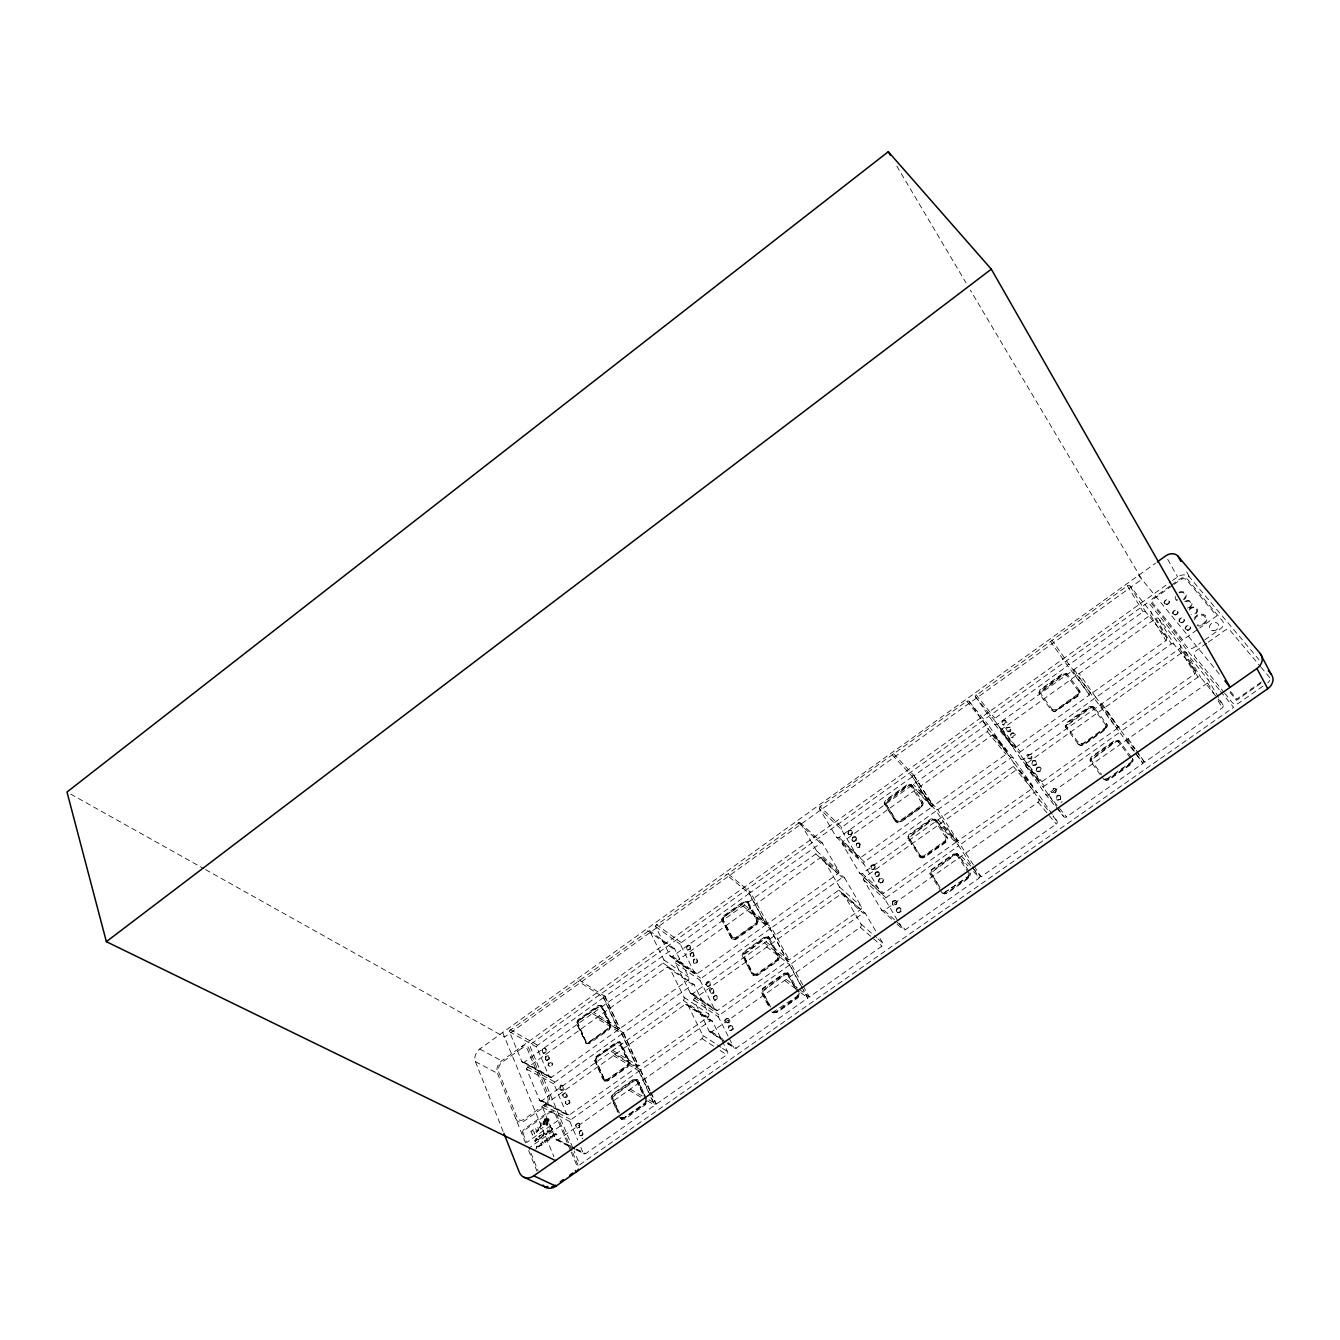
<?xml version="1.0" encoding="UTF-8"?>
<svg xmlns="http://www.w3.org/2000/svg" width="1340" height="1340" viewBox="0 0 1340 1340"><rect width="100%" height="100%" fill="white"/><g stroke="black" fill="none" stroke-linecap="round" stroke-linejoin="round"><path stroke-width="0.75" stroke-dasharray="5 3.75" d="M968.904 874.317L968.451 875.958A2.362 2.043 -42.6 0 1 967.731 876.695L944.683 892.373M798.975 994.632L798.975 993.627M1036.255 769.78L1037.344 767.502L1039.22 767.049M1040.996 768.909L1039.89 771.17L1036.842 771.12M896.477 910.429L897.616 908.135L899.425 907.75M883.278 880.347L882.641 882.172L880.363 883.01M852.089 839.51L853.195 837.299L855.49 837.081M848.086 832.743L849.192 830.549L850.917 830.13M1131.68 760.517L1131.262 761.823A2.446 2.094 -30.5 0 1 1130.525 762.577L1107.091 778.724M543.571 1133.037C542.985 1139.72 542.583 1133.757 544.626 1134.025L543.722 1134.662L546.871 1133.841L547.675 1131.496L546 1131.982L547.708 1130.642L548.981 1132.384L547.96 1129.922C543.219 1131.697 547.574 1132.786 546.318 1134.226M798.406 994.917L797.937 996.223A2.328 1.976 -54.8 0 1 797.233 996.943L776.363 1011.583L773.615 1011.717M546.854 1121.312L548.965 1120.944L546.351 1120.944L548.479 1122.401L547.323 1122.267L547.189 1125.382L548.697 1121.764L546.871 1121.329M797.853 994.883L797.434 995.854A2.328 1.976 -54.8 0 1 796.747 996.575L773.766 1011.633M798.891 995.134L797.283 997.58L776.379 1012.219L773.498 1012.805M544.124 1121.396L544.794 1119.101L543.99 1121.346M546.251 1118.699L545.581 1120.977L546.385 1118.733M546.904 1118.85L545.38 1121.68L545.732 1118.582C549.484 1117.007 550.673 1122.3 546.586 1120.24L547.055 1118.8M547.256 1124.662L547.976 1122.434M582.096 1138.983L582.917 1138.012M622.062 1033.86L553.805 1082.971A1.826 1.441 -61.8 0 0 553.923 1083.959L566.82 1114.378A2.513 1.993 -62.9 0 0 567.423 1115.148L568.495 1115.382A1.826 1.441 -62.9 0 0 569.148 1115.098L637.321 1067.008L622.062 1033.86L595.999 1017.814M690.954 993.744L692.11 993.945A1.876 1.524 -56.7 0 0 692.813 993.627L838.756 890.179A2.027 1.709 -48.7 0 0 839.376 889.542L839.795 888.119A2.797 2.362 -48.7 0 0 839.476 887.013L822.726 858.186A2.261 1.876 -48.1 0 0 822.09 857.567L820.381 857.734L675.226 962.17A1.893 1.541 -55.7 0 0 675.394 962.941L690.284 993.007A2.58 2.111 -56.7 0 0 690.954 993.744L716.732 1010.829A1.826 1.508 -57.1 0 0 717.403 1010.527L787.702 960.948L770.215 928.687L746.899 910.162M645.88 1100.006L637.371 1081.397A2.898 2.345 -61.4 0 0 636.869 1080.71L634.842 1079.956A2.077 1.675 -61.3 0 0 634.088 1080.291L612.095 1096.79A2.161 1.742 -62.1 0 0 612.246 1097.695L618.963 1112.77M938.854 824.72L958.803 845.691L884.836 898.537A1.876 1.608 -47.3 0 0 885.053 899.492L902.741 929.089A2.58 2.245 -47.8 0 0 903.495 929.826L904.751 929.994A1.876 1.625 -47.9 0 0 905.488 929.675L979.506 877.851L974.733 870.648M1061.062 802.509L1062.151 801.739M522.65 1062.436L523.521 1062.536A1.826 1.424 -61.1 0 0 524.174 1062.235L663.116 963.025A1.976 1.591 -55.9 0 0 663.702 962.405L664.154 960.998A2.73 2.194 -55.9 0 0 663.92 959.909L649.766 931.099A2.211 1.759 -55 0 0 649.213 930.479L509.3 1030.845A1.859 1.424 -60.1 0 0 509.418 1031.616L521.863 1061.565A2.529 1.96 -61.1 0 0 522.449 1062.319L550.824 1077.511A1.792 1.407 -61.5 0 0 551.46 1077.243L618.477 1029.623L603.687 997.446L577.641 980.897M799.729 822.325L655.478 925.806A1.876 1.491 -54.6 0 0 655.629 926.56L670.05 955.705A2.529 2.043 -55.5 0 0 670.704 956.425L671.843 956.609A1.843 1.491 -55.5 0 0 672.529 956.291L815.842 853.948A2.01 1.658 -48 0 0 816.445 853.312L816.864 851.922A2.764 2.278 -48 0 0 816.579 850.85L800.349 822.911A2.228 1.826 -47.6 0 0 799.729 822.325M820.063 806.68L819.377 808.054A1.893 1.541 -46.3 0 0 819.561 808.774L836.277 836.964A2.563 2.127 -46.6 0 0 836.998 837.651L838.22 837.785A1.859 1.541 -46.7 0 0 838.941 837.45L987.245 731.54A2.043 1.709 -37.6 0 0 987.848 730.903L988.233 729.513A2.831 2.345 -37.6 0 0 987.881 728.474L969.272 701.557A2.278 1.876 -37.9 0 0 968.586 700.988L966.81 701.222L820.063 806.68L841.721 827.249L912.456 776.664L931.903 806.915L860.498 857.65A1.826 1.524 -46.6 0 1 859.794 857.969L858.588 857.835A2.513 2.094 -46.6 0 1 857.868 857.148L841.252 829.309L819.561 808.774M603.687 997.446L536.569 1046.088A1.792 1.407 -60.5 0 0 536.67 1047.026L549.182 1076.556A2.479 1.943 -61.5 0 0 549.769 1077.293L549.953 1077.41M1166.587 637.874L1150.959 611.944L1130.022 586.066A2.362 1.893 -29.8 0 0 1129.268 585.53L1128.062 585.496A1.725 1.373 -29.8 0 0 1127.392 585.815L975.252 696.03A1.943 1.591 -37.4 0 0 975.503 696.75L994.448 723.969L1013.157 747.083M601.727 1005.586L598.277 1005.402L577.808 1020.025L576.485 1022.939A3.484 2.747 -59.3 0 0 576.719 1023.978L586.351 1043.525L577.289 1024.33A3.484 2.747 -59.3 0 1 577.038 1023.274L578.378 1020.376L598.829 1005.754L602.029 1005.821A4.171 3.317 -58.6 0 1 602.732 1006.775L610.755 1024.313A4.523 3.601 -59.2 0 1 611.09 1025.653L609.382 1029.438L589.382 1043.625L586.183 1043.408M578.227 1020.979L577.44 1022.521A2.077 1.641 -59.3 0 0 577.59 1023.375L585.463 1041.13A3.601 2.864 -59.9 0 0 586.066 1041.967L589.064 1042.57L608.93 1028.467A2.245 1.792 -59.2 0 0 609.6 1027.78L610.119 1025.854A3.116 2.496 -59.2 0 0 609.884 1024.916L601.878 1007.395A2.797 2.211 -58.6 0 0 601.409 1006.759L599.432 1006.038A2.01 1.591 -58.6 0 0 598.712 1006.357L578.227 1020.979L599.265 1006.708A2.01 1.591 -58.6 0 1 599.985 1006.374L601.208 1006.591M578.796 1021.331L577.992 1022.856A2.077 1.641 -59.3 0 0 578.143 1023.71L586.032 1041.465A3.601 2.864 -59.9 0 0 586.619 1042.302L588.813 1042.051L608.377 1028.132A2.245 1.792 -59.2 0 0 609.047 1027.445L609.566 1025.519A3.132 2.496 -59.2 0 0 609.332 1024.581L601.325 1007.044A2.797 2.211 -58.6 0 0 600.856 1006.407L600.655 1006.256M540.255 1100.844L541.142 1100.961A1.859 1.457 -62.4 0 0 541.812 1100.676L683.232 1000.427A2.01 1.641 -57.2 0 0 683.836 999.808L684.288 998.367A2.78 2.261 -57.2 0 0 684.037 997.245L669.414 967.53A2.245 1.809 -56.1 0 0 668.844 966.894L667.236 966.994L526.486 1068.282A1.893 1.474 -61.3 0 0 526.603 1069.069L539.451 1099.956A2.563 2.01 -62.4 0 0 540.053 1100.726L567.624 1115.265M749.278 893.345L680.167 943.427A1.809 1.457 -54.9 0 0 680.301 944.348L694.723 973.108A2.479 2.027 -55.8 0 0 695.36 973.812L696.499 973.996A1.792 1.474 -55.8 0 0 697.169 973.711L766.229 924.634L749.278 893.345L725.895 874.35M730.953 937.565L722.411 920.68A3.501 2.864 -53 0 1 722.109 919.675L723.399 916.761L744.471 901.686L747.536 901.435A4.204 3.451 -52 0 1 748.156 902.188L748.641 902.591A4.204 3.451 -52 0 0 747.871 901.652L743.968 901.301L722.88 916.359L721.59 919.274A3.501 2.864 -53 0 0 721.908 920.295L731.724 938.385M723.382 917.297L722.595 918.838A2.094 1.709 -53 0 0 722.779 919.675L731.841 936.945A3.618 2.982 -53.5 0 0 732.511 937.749L735.61 938.335L756.078 923.796A2.261 1.859 -52.5 0 0 756.765 923.093L757.234 921.183A3.149 2.596 -52.5 0 0 756.949 920.262L747.77 903.21A2.814 2.311 -52 0 0 747.234 902.591L745.241 901.87A2.027 1.658 -52 0 0 744.471 902.222L723.382 917.297L744.973 902.624A2.01 1.658 -52 0 1 745.727 902.272L747.234 902.591M723.885 917.682L723.097 919.223A2.094 1.709 -53 0 0 723.282 920.061L732.344 937.33A3.618 2.982 -53.5 0 0 733.014 938.134M841.721 827.249L841.051 828.405A1.826 1.508 -46.2 0 0 841.252 829.309M931.903 806.915L911.736 785.475A4.271 3.568 -42.4 0 0 910.882 784.453L907.28 784.604L885.472 800.181L884.232 803.096A3.568 2.965 -43.7 0 0 884.601 804.101L896.075 822.006L895.304 821.202M911.317 784.922A4.271 3.568 -42.4 0 1 912.188 785.793L910.162 784.469L907.699 785.072L885.924 800.633L884.668 803.548A3.568 2.965 -43.7 0 0 885.037 804.536L895.003 820.8M921.82 802.928L910.848 785.994A2.864 2.378 -42.4 0 0 910.262 785.408L908.637 785.139A2.06 1.709 -42.4 0 0 907.85 785.508L885.271 802.627A2.127 1.776 -43.7 0 0 885.505 803.447L895.924 820.147A3.668 3.082 -43.7 0 0 896.661 820.918L899.76 820.817L920.63 805.993A2.295 1.926 -42.4 0 0 921.317 805.273L921.719 803.364A3.199 2.68 -42.5 0 0 921.384 802.476L921.82 802.928A3.199 2.68 -42.5 0 1 922.154 803.816L921.736 805.725A2.295 1.926 -42.4 0 1 921.049 806.446L900.212 821.269L897.097 821.37A3.668 3.082 -43.7 0 1 896.36 820.582L895.924 820.147M910.698 785.86A2.864 2.378 -42.4 0 1 911.284 786.446L909.073 785.592A2.06 1.709 -42.4 0 0 908.269 785.96L885.707 803.079A2.127 1.776 -43.7 0 0 885.958 803.899L896.36 820.582M587.037 1043.642L608.829 1029.103L610.538 1025.318A4.523 3.601 -59.2 0 0 610.202 1023.961L602.179 1006.441A4.188 3.317 -58.6 0 0 601.476 1005.469L601.174 1005.235M1050.325 641.207L1067.595 665.745L993.995 719.061A1.876 1.541 -36.9 0 0 994.23 719.965L1013.006 746.882A2.563 2.144 -36.5 0 0 1013.794 747.519L1015.067 747.62A1.859 1.558 -36.5 0 0 1015.804 747.284L1089.487 694.941L1072.452 670.687M842.793 841.738L842.09 843.145A1.926 1.591 -46.7 0 0 842.291 843.899L859.56 872.976A2.596 2.194 -47.1 0 0 860.297 873.68L861.553 873.848A1.893 1.591 -47.2 0 0 862.273 873.513L1013.392 766.396A2.077 1.759 -37 0 0 1014.012 765.76L1014.397 764.336A2.864 2.429 -37.1 0 0 1014.012 763.247L994.783 735.476A2.328 1.943 -37.4 0 0 994.079 734.889L992.906 734.806A1.692 1.407 -37.4 0 0 992.253 735.107L842.793 841.738L864.317 861.888L936.325 810.784L916.208 789.361M1079.571 690.653L1067.327 674.238A4.405 3.618 -33.2 0 0 1066.372 673.4L1062.536 673.668L1040.058 689.731L1038.852 692.646A3.652 3.032 -34.4 0 0 1039.287 693.618L1051.381 710.25L1054.547 711.825L1078.6 695.711L1080.14 691.909A4.757 3.953 -32.8 0 0 1079.571 690.653L1079.202 690.15A4.757 3.953 -32.8 0 1 1079.789 691.406L1078.633 694.891L1056.707 710.502L1054.161 711.322L1051.347 710.15M1067.327 674.238L1067.695 674.757A4.389 3.618 -33.2 0 0 1066.741 673.919L1062.905 674.171L1040.426 690.234L1039.237 693.149A3.652 3.032 -34.4 0 0 1039.656 694.12L1039.287 693.618M1078.616 691.34L1066.389 674.908A2.948 2.429 -33.2 0 0 1065.736 674.355L1064.01 674.137A2.111 1.742 -33.2 0 0 1063.173 674.523L1039.941 692.144A2.178 1.809 -34.4 0 0 1040.225 692.947L1052.335 709.58A3.769 3.149 -33.9 0 0 1053.156 710.317L1056.439 710.116L1077.946 694.823A2.362 1.96 -32.7 0 0 1078.65 694.087L1079.018 692.211A3.283 2.73 -32.8 0 0 1078.616 691.34L1078.248 690.82A3.283 2.73 -32.8 0 1 1078.65 691.691L1078.281 693.584A2.362 1.96 -32.7 0 1 1077.578 694.321L1056.071 709.614L1052.788 709.815A3.769 3.149 -33.9 0 1 1051.95 709.078L1052.335 709.58M1066.389 674.908L1066.757 675.427A2.948 2.429 -33.2 0 0 1066.104 674.857L1064.379 674.656A2.111 1.742 -33.1 0 0 1063.541 675.042L1040.309 692.646A2.178 1.809 -34.4 0 0 1040.594 693.45L1040.225 692.947M733.148 939.307L735.911 938.703L756.095 924.349L757.753 920.563A4.539 3.752 -52.5 0 0 757.351 919.24L757.837 919.625A4.539 3.752 -52.5 0 1 758.256 920.949L756.949 924.449L736.414 939.089C735.208 941.149 730.082 937.665 733.198 939.558M604.608 1080.911L595.261 1061.129A3.551 2.831 -60.6 0 1 595.01 1060.057L596.35 1057.076L617.154 1042.319L620.119 1042.185L616.601 1041.984L595.781 1056.757L594.441 1059.722A3.551 2.831 -60.6 0 0 594.692 1060.794L602.832 1079.085L605.01 1081.146L604.038 1080.593M1195.498 670.971L1180.272 645.361L1158.614 618.611A2.412 1.96 -28.6 0 0 1157.827 618.075L1156.604 618.025A1.742 1.424 -28.6 0 0 1155.918 618.343L1000.88 729.865A1.96 1.641 -36.8 0 0 1001.131 730.601L1020.712 758.708L1039.17 781.438M596.216 1057.746L595.412 1059.303A2.127 1.692 -60.6 0 0 595.563 1060.175L603.704 1078.482A3.668 2.931 -61.3 0 0 604.323 1079.337L607.372 1079.973L627.589 1065.736A2.278 1.843 -60.6 0 0 628.259 1065.032L628.778 1063.055A3.183 2.563 -60.6 0 0 628.544 1062.101L620.269 1044.044A2.848 2.278 -59.9 0 0 619.784 1043.374L617.79 1042.637A2.043 1.641 -59.9 0 0 617.053 1042.972L596.216 1057.746L617.606 1043.307A2.043 1.641 -59.9 0 1 618.343 1042.972L619.582 1043.207M596.786 1058.064L595.965 1059.639A2.127 1.692 -60.6 0 0 596.132 1060.51L604.273 1078.8A3.668 2.931 -61.3 0 0 604.876 1079.672L605.144 1079.873M648.979 1099.872L656.349 1104.093L726.749 1054.814A2.01 1.675 -59.1 0 0 727.352 1054.195L727.788 1052.754A2.764 2.311 -59.1 0 0 727.536 1051.615L712.461 1021.415A2.228 1.843 -57.8 0 0 711.892 1020.762L685.695 1004.045L542.365 1106.438A1.926 1.508 -62.7 0 0 542.482 1107.242L555.731 1139.084A2.613 2.06 -63.9 0 0 556.351 1139.871L574.843 1149.217M770.215 928.687L699.882 979.305A1.826 1.508 -56 0 0 700.033 980.26L714.923 1009.891A2.513 2.077 -57.1 0 0 715.577 1010.628M896.041 821.872L900.346 821.738L921.585 806.596L922.808 803.112A4.623 3.869 -42.5 0 0 922.305 801.822L922.741 802.275A4.623 3.869 -42.5 0 1 923.226 803.565L922.004 807.048L900.781 822.191L897.85 822.877L895.639 821.571M768.808 937.196L768.322 936.811A4.271 3.551 -53 0 1 769.127 937.766L769.612 938.168A4.271 3.551 -53 0 0 768.808 937.196L764.855 936.811L743.382 952.037L742.092 955.018A3.568 2.948 -54.1 0 0 742.394 956.057L752.51 974.683M768.473 936.978L765.341 937.196L743.901 952.422L742.594 955.387A3.568 2.948 -54.1 0 0 742.913 956.442L751.74 973.862M768.725 938.804L766.145 937.43A2.043 1.709 -52.9 0 0 765.358 937.766L743.097 954.566A2.127 1.759 -54.1 0 0 743.298 955.42L752.644 973.225A3.685 3.065 -54.6 0 0 753.331 974.063L756.497 974.666L777.334 959.993A2.295 1.926 -53.5 0 0 778.021 959.273L778.49 957.313A3.199 2.68 -53.5 0 0 778.205 956.375L768.725 938.804A2.848 2.378 -53 0 0 768.172 938.151L766.631 937.816A2.043 1.709 -52.9 0 0 765.86 938.151L743.6 954.951A2.127 1.759 -54.1 0 0 743.801 955.805L753.147 973.611A3.685 3.065 -54.6 0 0 753.834 974.448M709.848 1031.867L711.038 1032.085A1.893 1.575 -58.2 0 0 711.741 1031.766L860.28 927.263A2.06 1.759 -49.5 0 0 860.9 926.627L861.319 925.17A2.848 2.429 -49.5 0 0 861 924.03L843.714 894.283A2.295 1.943 -48.8 0 0 843.061 893.646L841.319 893.797L693.634 999.305A1.926 1.591 -57 0 0 693.802 1000.092L709.162 1031.097A2.613 2.161 -58.2 0 0 709.848 1031.867L726.246 1042.755M864.317 861.888L863.63 863.077A1.859 1.558 -46.7 0 0 863.831 864.015L881 892.725A2.546 2.178 -47.1 0 0 881.72 893.428L882.96 893.579A1.843 1.575 -47.1 0 0 883.68 893.261L956.408 841.972L935.889 810.332L937.43 809.243L957.949 840.867L1031.833 788.774A2.043 1.742 -36.5 0 0 1032.437 788.138L1032.805 786.747A2.814 2.395 -36.6 0 0 1032.437 785.676L1013.392 758.206L994.632 735.292M919.826 856.98L922.188 858.052L924.667 857.315L946.291 842.006L947.514 838.455A4.69 4.003 -42.5 0 0 946.995 837.115L935.688 819.678A4.338 3.668 -42.4 0 0 934.784 818.757L931.082 818.891L908.889 834.619L907.632 837.601A3.618 3.065 -43.9 0 0 908.018 838.622L920.262 857.399M935.421 819.326L936.107 820.13A4.338 3.668 -42.4 0 0 935.203 819.209L931.518 819.326L909.324 835.071L908.068 838.053A3.618 3.065 -43.8 0 0 908.453 839.075L908.018 838.622M919.692 855.205A3.735 3.183 -43.9 0 0 920.463 856.009L923.746 856.562L945.303 841.369A2.328 1.993 -42.5 0 0 946.006 840.649L946.409 838.706A3.249 2.764 -42.5 0 0 946.057 837.785L934.75 820.348A2.898 2.462 -42.4 0 0 934.148 819.728L932.489 819.444A2.094 1.759 -42.4 0 0 931.669 819.812L908.688 837.131A2.161 1.826 -43.9 0 0 908.939 837.969L920.614 856.21M934.583 820.181A2.898 2.462 -42.4 0 1 935.169 820.784L932.908 819.896A2.077 1.759 -42.4 0 0 932.104 820.248L909.123 837.567A2.161 1.826 -43.9 0 0 909.374 838.405L920.128 855.64A3.735 3.183 -43.9 0 0 920.898 856.444L921.217 856.629M604.876 1080.978L607.573 1080.476L627.489 1066.406L629.214 1062.536A4.606 3.702 -60.6 0 0 628.862 1061.146L620.587 1043.09A4.255 3.417 -59.9 0 0 619.867 1042.084M604.441 1080.827L607.707 1081.045L628.041 1066.724L629.767 1062.871A4.59 3.702 -60.6 0 0 629.415 1061.481L621.14 1043.425A4.255 3.417 -59.9 0 0 620.42 1042.419L619.566 1041.85M1074.043 669.548L1094.328 698.609L1019.355 752.544A1.893 1.591 -36.3 0 0 1019.606 753.465L1039.003 781.237A2.613 2.228 -35.8 0 0 1039.806 781.907L1041.13 782.024A1.893 1.608 -35.8 0 0 1041.867 781.689L1116.94 728.742L1093.976 698.106L1095.55 696.984L1118.548 727.603L1194.828 673.802A2.111 1.759 -26.8 0 0 1195.448 673.166L1195.783 671.775A2.914 2.429 -26.8 0 0 1195.33 670.737L1173.957 644.255L1158.614 618.611M864.132 877.65L863.412 879.074A1.96 1.641 -47.3 0 0 863.63 879.844L881.435 909.843A2.647 2.261 -47.8 0 0 882.206 910.58L883.496 910.748A1.926 1.641 -47.9 0 0 884.232 910.429L1038.098 802.158A2.111 1.809 -36.5 0 0 1038.735 801.504L1039.12 800.064A2.914 2.496 -36.5 0 0 1038.735 798.942L1018.869 770.266A2.362 1.993 -36.9 0 0 1018.149 769.663L1016.96 769.562A1.709 1.457 -36.9 0 0 1016.29 769.864L864.132 877.65L885.522 897.331M650.503 1095.651L639.146 1070.978L569.768 1120.558A1.859 1.474 -63.2 0 0 569.869 1121.563L577.691 1140.005M1078.013 743.985L1080.744 745.66L1083.893 744.889L1106.203 729.111L1107.359 725.543A4.841 4.07 -31.7 0 0 1106.756 724.253L1094.127 707.336A4.472 3.735 -32.2 0 0 1093.139 706.465L1089.219 706.699L1066.322 722.947L1065.116 725.928A3.719 3.116 -33.5 0 0 1065.551 726.917L1078.382 744.471M1094.127 707.336L1094.495 707.838A4.472 3.735 -32.2 0 0 1093.507 706.967L1089.588 707.202L1066.69 723.449L1065.484 726.414A3.719 3.116 -33.5 0 0 1065.937 727.419L1065.551 726.917M1105.785 724.94L1093.172 708.023A2.998 2.496 -32.2 0 0 1092.502 707.436L1090.726 707.202A2.144 1.792 -32.2 0 0 1089.889 707.587L1066.205 725.426A2.228 1.859 -33.5 0 0 1066.523 726.246L1079.001 743.382A3.836 3.249 -33 0 0 1079.856 744.152L1083.223 743.985L1105.131 728.508A2.395 2.027 -31.7 0 0 1105.852 727.771L1106.203 725.828A3.333 2.814 -31.7 0 0 1105.785 724.94L1105.433 724.438A3.35 2.814 -31.7 0 1 1105.852 725.325L1105.483 727.268A2.395 2.027 -31.7 0 1 1104.78 728.005L1082.854 743.482L1079.487 743.667A3.836 3.249 -33 0 1 1078.633 742.896L1079.001 743.382M1093.172 708.023L1093.524 708.525A2.982 2.496 -32.2 0 0 1092.87 707.939L1091.095 707.704A2.144 1.792 -32.2 0 0 1090.241 708.09L1066.59 725.912A2.211 1.859 -33.5 0 0 1066.891 726.732L1066.523 726.246M753.532 975.52L756.832 975.085L777.368 960.579L779.043 956.71A4.623 3.869 -53.6 0 0 778.607 955.353L779.11 955.722A4.623 3.869 -53.6 0 1 779.528 957.095L778.239 960.663L757.335 975.453L753.097 975.319M646.768 1099.37L638.259 1080.76A4.322 3.501 -61.4 0 0 637.505 1079.738L633.619 1079.27L612.464 1094.177L611.107 1097.209A3.618 2.914 -62.1 0 0 611.375 1098.314L617.238 1111.497M644.523 1095.333L637.706 1080.442A4.322 3.501 -61.4 0 0 636.952 1079.42L634.172 1079.604L613.017 1094.495L611.66 1097.527A3.618 2.914 -62.1 0 0 611.928 1098.632L619.465 1115.583M636.651 1080.543L635.394 1080.275A2.077 1.675 -61.3 0 0 634.641 1080.61L612.648 1097.108A2.161 1.742 -62.1 0 0 612.816 1098.013L619.516 1113.071M1222.968 704.974L1208.111 679.732L1185.749 652.111A2.446 2.027 -27.3 0 0 1184.945 651.542L1183.672 651.475A1.776 1.474 -27.3 0 0 1182.986 651.809L1025.067 764.587A1.993 1.692 -36.3 0 0 1025.334 765.341L1045.552 794.352L1063.742 816.663M802.141 987.547L789.796 964.8L718.274 1015.904A1.859 1.541 -57.4 0 0 718.424 1016.893L728.357 1036.658M788.071 973.275L784.386 973.091L762.544 988.468L761.237 991.5A3.618 3.049 -55.3 0 0 761.572 992.572L769.26 1007.261M787.686 973.091L784.871 973.46L763.046 988.836L761.74 991.868A3.618 3.032 -55.3 0 0 762.075 992.94L770.735 1009.456M920.262 857.231L923.779 857.165L945.471 841.872L947.095 838.003A4.69 4.003 -42.5 0 0 946.576 836.679L946.995 837.115M797.116 991.433L788.322 975.135A2.898 2.446 -54.2 0 0 787.769 974.481L785.692 973.728A2.077 1.759 -54.1 0 0 784.905 974.079L762.259 991.047A2.161 1.809 -55.3 0 0 762.477 991.935L770.182 1006.608M787.769 974.481L786.195 974.113A2.077 1.759 -54.1 0 0 785.408 974.448L762.762 991.416A2.161 1.809 -55.4 0 0 762.979 992.303L770.684 1006.976M1078.415 744.337L1080.911 745.207L1083.524 744.404L1105.852 728.608L1107.007 725.041A4.841 4.07 -31.7 0 0 1106.404 723.751L1106.756 724.253M957.329 854.099L953.51 853.965L930.932 869.878L929.659 872.909A3.668 3.149 -44.1 0 0 930.061 873.965L941.568 892.155M956.927 853.932L953.929 854.401L931.35 870.313L930.094 873.345A3.668 3.149 -44.1 0 0 930.496 874.4L930.061 873.965M968.904 873.462L957.263 855.506A2.948 2.529 -42.5 0 0 956.643 854.87L954.951 854.552A2.111 1.826 -42.5 0 0 954.114 854.92L930.731 872.441A2.194 1.876 -44.2 0 0 930.999 873.295L940.077 887.834M957.062 855.305A2.948 2.529 -42.5 0 1 957.681 855.942L955.37 854.987A2.111 1.826 -42.5 0 0 954.549 855.356L931.166 872.859A2.194 1.876 -44.2 0 0 931.434 873.73L940.295 887.934M622.296 1119.218L644.841 1104.428L646.583 1100.492M622.413 1119.436L621.408 1118.95L624.725 1119.185L645.394 1104.746L647.136 1100.793A4.673 3.819 -62.2 0 0 647.069 1100.307M1100.241 704.84L1119.637 732.327L1043.307 786.848A1.926 1.641 -35.7 0 0 1043.575 787.803L1056.523 806.345M1131.362 757.184L1119.503 741.288A4.539 3.852 -31.2 0 0 1118.498 740.384L1114.478 740.585L1091.162 757.016L1089.939 760.048A3.785 3.216 -32.6 0 0 1090.408 761.087L1103.272 778.741M1119.503 741.288L1119.855 741.791A4.539 3.852 -31.1 0 0 1118.85 740.886L1114.83 741.087L1091.531 757.502L1090.308 760.551A3.769 3.216 -32.6 0 0 1090.777 761.572L1090.408 761.087M1130.374 757.87L1118.532 741.975A3.032 2.58 -31.1 0 0 1117.845 741.372L1116.036 741.12A2.178 1.859 -31.1 0 0 1115.165 741.506L1091.062 759.545A2.261 1.926 -32.6 0 0 1091.38 760.4L1101.614 774.453M1118.532 741.975L1118.883 742.477A3.032 2.58 -31.1 0 0 1118.197 741.874L1116.388 741.623A2.178 1.859 -31.1 0 0 1115.516 742.008L1091.43 760.048A2.261 1.926 -32.6 0 0 1091.748 760.885L1091.38 760.4M772.577 1012.42L776.882 1012.588L798.154 997.647L799.461 994.012A4.69 3.986 -54.9 0 0 799.226 993.041M942.673 893.16L946.258 893.11L968.351 877.667L969.976 873.73A4.774 4.137 -42.7 0 0 969.859 873.245M941.886 892.591L944.633 893.998L947.162 893.261L969.155 877.8L970.395 874.149A4.757 4.12 -42.6 0 0 969.859 872.792M1103.658 779.043L1106.237 779.981L1108.9 779.16L1131.63 763.197L1132.786 759.562A4.908 4.204 -30.6 0 0 1132.434 758.641M1104.026 779.528L1106.605 780.466L1109.252 779.645L1131.982 763.683L1133.138 760.065A4.908 4.204 -30.6 0 0 1132.518 758.725M503.137 1131.463L475.415 1061.632A9.564 7.286 -61.1 0 1 479.737 1049.002L1155.566 563.169M525.582 1142.97L497.458 1073.323A9.414 7.253 -61.4 0 1 501.679 1060.861L1170.792 581.778M1172.5 580.572L1177.592 576.92A9.062 7.286 -27.4 0 1 1189.635 577.289L1259.014 659.682M1169.937 586.166L1153.12 598.193A4.573 3.702 -28.6 0 0 1151.764 603.72L1186.938 647.002A5.46 4.489 -26.9 0 0 1194.225 647.371L1200.858 642.681M1171.612 584.96L1180.021 578.947A5.578 4.472 -27.4 0 1 1187.424 579.181L1222.499 620.923A6.365 5.209 -25.8 0 1 1220.707 628.628L1202.499 641.508M1172.215 585.681L1153.723 598.93A3.417 2.764 -28.6 0 0 1152.718 603.05L1182.784 640.018L1198.077 629.18M1173.907 584.491L1180.64 579.667A4.405 3.534 -27.4 0 1 1186.486 579.851L1216.754 615.931L1199.769 627.974M579.064 979.858L605.094 996.441L673.986 948.184A2.161 1.742 -55.3 0 1 674.539 948.787L688.71 977.212A2.68 2.178 -56.2 0 1 688.944 978.3L688.509 979.674A1.943 1.575 -56.2 0 1 687.923 980.277L619.901 1028.601L593.838 1012.487M744.387 904.986L767.703 923.578L837.835 873.747A1.96 1.641 -48 0 0 838.421 873.144L838.823 871.771A2.697 2.261 -48.1 0 0 838.538 870.715L822.392 843.111A2.178 1.809 -47.6 0 0 821.772 842.525L750.735 892.306L727.369 873.295M893.679 753.784L913.964 775.592L987.446 724.103A2.245 1.859 -37.5 0 1 988.116 724.655L1006.558 751.271A2.764 2.311 -37.2 0 1 1006.926 752.309L1006.558 753.666A2.01 1.692 -37.2 0 1 1005.955 754.303L933.427 805.826L913.277 784.352M1089.487 694.941L1067.243 665.226L1068.784 664.121L1091.045 693.819L1165.9 640.637A2.077 1.709 -28.2 0 0 1166.504 640.001L1166.839 638.661A2.864 2.345 -28.2 0 0 1166.42 637.639L1145.734 611.995A2.311 1.876 -29.1 0 0 1144.997 611.459L1143.807 611.425A1.675 1.357 -29.1 0 0 1143.137 611.744L1069.152 664.64L1051.9 640.068M994.448 723.969A2.613 2.178 -37 0 0 995.235 724.622L996.541 724.706A1.909 1.575 -37 0 0 997.295 724.37L1150.424 615.01A2.127 1.725 -28.9 0 0 1151.043 614.356L1151.395 612.983A2.931 2.378 -28.9 0 0 1150.959 611.944M732.511 937.749L735.426 937.749L755.593 923.394A2.261 1.859 -52.5 0 0 756.263 922.691L756.731 920.781A3.149 2.596 -52.5 0 0 756.447 919.86L747.268 902.825A2.814 2.311 -52 0 0 746.749 902.205M767.217 923.193L765.743 924.231L748.792 892.943L750.232 891.904L767.703 923.578M1089.119 694.422L1090.693 693.316M597.456 1016.775L623.502 1032.839L693.601 984.113A2.194 1.792 -56.5 0 1 694.17 984.732L708.776 1014.028A2.714 2.245 -57.6 0 1 709.028 1015.15L708.592 1016.558A1.976 1.625 -57.6 0 1 708.006 1017.16L638.778 1065.987L612.715 1050.409M765.978 941.769L789.21 959.892L860.615 909.542A1.993 1.692 -48.7 0 0 861.201 908.905L861.603 907.515A2.747 2.328 -48.7 0 0 861.302 906.426L844.635 877.968A2.228 1.859 -48.1 0 0 843.999 877.365L842.324 877.499L771.689 927.649L748.407 909.09M1013.392 758.206A2.278 1.909 -37 0 0 1012.688 757.636L1010.896 757.837L937.849 809.695L917.766 788.255M1173.957 644.255A2.362 1.943 -27.8 0 0 1173.187 643.719L1171.981 643.669A1.709 1.407 -27.8 0 0 1171.294 643.971L1095.902 697.487L1078.968 673.233M1020.712 758.708A2.663 2.245 -36.4 0 0 1021.532 759.378L1022.872 759.495A1.943 1.625 -36.4 0 0 1023.626 759.144L1179.736 648.493A2.161 1.776 -27.5 0 0 1180.373 647.823L1180.724 646.416A2.982 2.446 -27.6 0 0 1180.272 645.361M1206.603 643.317L1196.587 650.419A5.243 4.338 -26.5 0 0 1195.079 656.801L1223.889 692.244M1208.278 642.145L1224.978 630.319A3.903 3.199 -25.3 0 1 1230.221 630.554L1260.471 666.566M604.876 1079.722L607.12 1079.471L627.036 1065.4A2.278 1.843 -60.6 0 0 627.706 1064.697L628.226 1062.737A3.183 2.563 -60.6 0 0 627.991 1061.766L619.716 1043.709A2.848 2.278 -59.9 0 0 619.231 1043.039L619.114 1043.006M753.331 974.063L756.313 974.096L776.848 959.607A2.295 1.926 -53.5 0 0 777.535 958.887L778.004 956.927A3.199 2.68 -53.5 0 0 777.702 955.99L768.222 938.402A2.864 2.378 -53 0 0 767.686 937.766M921.116 856.327L923.645 855.925L944.884 840.934A2.328 1.993 -42.5 0 0 945.571 840.197L945.99 838.254A3.249 2.764 -42.5 0 0 945.638 837.332L946.057 837.785M557.926 1120.491L526.67 1142.534L523.94 1135.767A5.075 3.97 -63.8 0 1 526.168 1129L548.328 1113.322A6.633 5.226 -63.2 0 1 555.614 1114.98L570.388 1150.172M788.724 959.507L787.216 960.562L769.713 928.302L771.204 927.247L789.21 959.892M955.973 841.52L957.53 840.431M1116.589 728.24L1118.197 727.101M560.237 1126.019L528.915 1148.095L538.027 1170.607M614.541 1054.429L640.604 1069.94L710.267 1020.846L711.892 1020.762M875.623 930.848L865.506 913.595A2.261 1.926 -48.9 0 0 864.87 912.975L863.144 913.093L791.304 963.745L764.453 942.857M1052.269 814.268L1037.244 792.593A2.311 1.976 -36.4 0 0 1036.524 792.007L1035.368 791.906A1.675 1.441 -36.4 0 0 1034.698 792.191L960.345 844.602L940.446 823.597M1057.696 808.02L1063.575 816.445A2.647 2.295 -35.1 0 0 1064.412 817.149L1065.752 817.266A1.926 1.658 -35.1 0 0 1066.523 816.931L1142.97 763.415L1119.285 731.824L1120.893 730.702L1144.595 762.276L1222.298 707.872A2.144 1.809 -25.2 0 0 1222.918 707.219L1223.253 705.812A2.965 2.496 -25.2 0 0 1222.8 704.74L1200.724 677.42A2.395 1.993 -26.5 0 0 1199.953 676.851L1198.697 676.784A1.742 1.457 -26.5 0 0 1198.01 677.102L1121.245 731.205L1104.612 707.319M553.889 1134.344L552.716 1135.164L554.174 1133.623L555.145 1135.951L553.47 1137.141L554.509 1135.834M538.194 1146.001C536.436 1145.985 538.881 1148.48 538.194 1145.985M554.09 1134.846L553.186 1136.002L554.257 1135.231M535.581 1149.167L536.67 1148.397L536.369 1146.169L537.306 1148.514M556.552 1140.005L557.457 1140.139A1.893 1.508 -63.9 0 0 558.144 1139.838L701.993 1038.634A2.043 1.692 -58.6 0 0 702.612 1037.998L703.065 1036.54A2.831 2.328 -58.6 0 0 702.813 1035.368L687.721 1004.732A2.278 1.876 -57.4 0 0 687.135 1004.079M1045.552 794.352A2.714 2.311 -35.7 0 0 1046.389 795.039L1047.763 795.173A1.96 1.692 -35.7 0 0 1048.533 794.821L1207.591 682.931A2.194 1.843 -26.1 0 0 1208.245 682.244L1208.58 680.804A3.032 2.529 -26.1 0 0 1208.111 679.732M621.375 1117.175A3.735 3.015 -62.8 0 0 621.827 1117.744L624.122 1117.594L644.372 1103.389A2.328 1.893 -62.1 0 0 645.059 1102.686L645.579 1100.676M621.257 1117.426L624.373 1118.079L644.925 1103.708A2.328 1.893 -62.1 0 0 645.612 1103.004L646.131 1100.994A3.233 2.63 -62.1 0 0 645.997 1100.307M944.348 892.758L968.15 877.13A2.362 2.043 -42.6 0 0 968.87 876.394L969.272 874.4M1105.131 778.858L1108.565 778.707L1130.876 763.063A2.446 2.094 -30.5 0 0 1131.613 762.309L1131.965 760.333M808.874 996.608L807.35 997.68L803.548 990.679M979.088 877.415L980.662 876.31M1142.618 762.929L1144.243 761.773M576.669 1150.139L584.877 1153.941A1.859 1.491 -64.5 0 0 585.547 1153.673L654.875 1105.131L651.374 1097.544M727.888 1043.843L735.627 1048.416A1.859 1.558 -58.6 0 0 736.313 1048.115L807.836 998.049L803.079 989.288M799.159 989.222L809.36 996.977L882.005 946.107A2.027 1.742 -49.6 0 0 882.625 945.487L883.026 944.063A2.78 2.395 -49.6 0 0 882.708 942.925L879.676 937.749M972.388 867.683L981.081 876.745L1056.289 824.1A2.077 1.792 -35.9 0 0 1056.925 823.447L1057.277 822.023A2.848 2.479 -36 0 0 1056.891 820.934L1053.424 815.926M1261.392 681.909L1236.77 699.145L1229.685 690.452M1260.89 683.299L1236.519 700.351L1229.383 691.607M1262.9 686.181L1238.478 703.266A4.422 3.719 -24.4 0 1 1232.515 702.864L1224.358 692.83M543.588 1133.02L546.218 1134.327M692.261 952.438L690.351 953.795L690.301 956.257M898.654 912.523L900.346 911.652L900.882 909.14M708.693 981.483L706.766 982.856L706.716 985.352M712.294 988.669L710.116 990.662L710.652 993.057M543.956 1053.139C549.132 1051.934 543.487 1044.966 542.449 1050.962C542.7 1056.322 549.433 1050.677 545.246 1048.466M546.971 1060.325L548.814 1059.002L548.663 1056.021M730.568 1030.577L732.176 1029.74L732.796 1027.227M562.046 1085.45L560.17 1086.774L560.036 1089.32M565.162 1092.837L563.034 1094.78L563.437 1097.226M567.44 1104.579C574.625 1097.695 562.649 1099.872 565.982 1103.875C563.604 1094.948 575.295 1103.892 566.887 1104.512M578.177 1123.188L576.016 1125.165L576.451 1127.66M1003.292 724.873C1009.489 717.654 1006.759 726.548 1002.689 724.706M1012.085 737.503C1018.3 730.25 1015.586 739.178 1011.482 737.335M1034.832 760.802C1031.046 759.629 1032.336 767.686 1031.649 762.561C1031.582 758.323 1038.617 762.895 1035.184 760.668M1054.362 788.523C1048.048 795.91 1050.711 786.831 1054.982 788.707M1057.98 800.148L1060.761 798.69L1060.124 795.692M849.527 834.619L851.721 833.781L852.039 830.833M853.53 841.403L855.741 840.548L856.294 838.153M873.73 864.953L871.117 866.344L871.57 869.292L870.816 866.059L872.206 864.786L874.3 865.154M872.323 869.559L874.585 868.722L875.121 866.276M877.868 871.921L875.255 873.312L875.322 875.791M876.477 876.544L878.722 875.707L879.275 873.245M895.154 900.564L892.875 901.401L892.323 903.897M689.346 945.504L686.884 946.811L686.834 949.256M687.772 950.06L689.865 949.273L690.284 946.308M692.479 952.238L694.288 955.387L693.249 956.944L691.072 957.095L693.718 955.738L693.433 952.807M693.902 963.209L693.283 960.01L694.622 958.77L696.616 959.155L693.986 959.725L693.567 962.723M694.522 963.544L697.001 962.221L696.716 959.273M708.927 981.282C710.301 980.461 703.215 983.091 707.068 985.855M707.688 986.207L709.832 985.419L710.233 982.371M716.247 995.385L713.718 996.709L714.019 999.74M714.656 1000.109L717.185 998.786L716.883 995.737M729.446 1030.293C741.924 1029.087 722.176 1020.309 730.333 1030.745M546.435 1060.258C555.011 1059.186 542.382 1051.297 545.95 1059.873M551.008 1062.268C542.616 1067.511 555.112 1067.98 551.896 1062.871C553.772 1072.268 542.801 1061.615 551.494 1062.503M559.952 1089.621C570.069 1093.624 558.311 1077.31 560.338 1089.822M560.84 1090.241L563.252 1088.985L562.683 1085.551M565.698 1092.904C554.71 1097.091 573.302 1100.776 565.312 1092.686M563.956 1097.644L566.385 1096.388L566.217 1093.323M578.712 1123.272C569.936 1124.712 582.682 1132.668 579.249 1123.707M576.971 1128.112L579.064 1127.392L579.567 1124.243M581.928 1130.86C577.49 1129.637 579.65 1142.383 579.45 1131.379C583.67 1127.342 584.994 1137.962 579.684 1135.483M580.187 1135.734L582.649 1134.461L582.465 1131.328M543.454 1121.228L544.643 1121.496L545.28 1118.548L543.269 1122.015L545.095 1122.535L543.002 1122.836L545.497 1123.004L545.447 1121.865L543.471 1121.379M545.179 1124.159L543.269 1123.891L545.112 1124.344M1009.656 727.151L1007.228 727.452L1006.256 730.267M1013.911 733.215L1011.482 733.499L1010.511 736.33M1030.762 754.253L1028.283 754.52L1027.311 757.402M1032.989 765.19L1035.971 764.453L1036.457 762.024M1039.84 767.234L1037.093 767.183L1036.389 770.399M1059.806 795.659L1057.277 795.927L1056.305 798.858M1057.344 799.963L1060.644 799.561L1060.56 796.178M848.957 834.435C851.721 836.596 854.367 831.286 851.168 830.03M852.96 841.202L856.042 840.85L856.042 837.584M859.258 843.329L856.495 843.982L856.176 846.964M871.754 869.359L874.886 868.99L874.869 865.69M878.437 872.122C874.785 869.727 873.596 876.527 876.193 876.628M875.891 876.343L879.023 875.975L879.023 872.658M879.794 882.809L882.943 882.457L882.926 879.124M895.74 900.765L892.574 901.133L892.574 904.483M893.177 905.07L896.058 904.45L896.343 901.351M900.011 907.95L896.828 908.302L896.845 911.686M898.336 912.758C894.55 912.172 904.55 913.076 900.631 908.537M587.171 1043.894L585.798 1043.19M690.301 946.074C686.013 942.188 686.331 951.149 686.817 949.49M687.253 949.859L690.217 949.524L689.949 945.822M712.511 988.485C703.818 988.501 717.302 1000.193 713.048 988.702M728.056 1018.3C717.285 1021.884 733.834 1026.206 728.86 1018.919M728.407 1018.534L725.677 1019.07L725.275 1022.186M725.744 1022.856L728.474 1022.32L728.86 1019.187M732.913 1026.842C730.87 1023.308 726.615 1028.618 729.781 1030.51M545.631 1048.684C542.951 1046.557 540.472 1051.85 543.337 1053.056M542.951 1052.838L543.806 1053.29M546.82 1060.476L545.564 1059.655M562.197 1085.3L563.068 1085.752M566.401 1104.277L567.272 1104.713M578.327 1123.071L579.634 1123.908M773.532 1013.006L771.79 1011.784M558.144 1139.838L574.592 1148.146M576.418 1149.067L585.547 1153.673M555.731 1139.084L574.023 1148.296M575.848 1149.217L583.168 1152.902A2.563 2.043 -64.5 0 0 583.788 1153.69L583.989 1153.824M542.482 1107.242L569.869 1121.563M543.102 1105.014L570.471 1119.386M541.812 1100.676L569.148 1115.098M539.451 1099.956L566.82 1114.378M475.415 1061.632L497.458 1073.323M479.737 1049.002L501.679 1060.861M526.603 1069.069L553.923 1083.959M521.863 1061.565L549.182 1076.556M527.223 1066.891L554.509 1081.816M524.174 1062.235L551.46 1077.243M70.651 794.084L203.73 868.605M205.556 869.626L504.56 1037.06L1141.831 579.316L970.327 290.06M548.261 1055.635L546.15 1056.355L545.648 1059.37M509.418 1031.616L536.67 1047.026M510.038 1029.472L537.256 1044.932M628.745 1090.157L640.688 1097.008M647.505 1100.91L654.875 1105.131M630.252 1089.102L642.178 1095.952M956.911 853.664L957.715 854.317A4.405 3.785 -42.6 0 1 958.636 855.272L957.949 854.468M636.098 1080.207L636.316 1080.375A2.898 2.345 -61.3 0 1 636.802 1081.062L637.371 1081.397M620.99 1118.716L621.961 1119.252M613.05 1055.468L639.146 1070.978M611.241 1051.465L637.321 1067.008M1005.653 720.937L1002.705 720.92L1001.734 723.734M1010.176 727.469C997.731 726.079 1014.698 738.122 1009.925 727.151M1014.447 733.533C1011.382 730.401 1008.568 736.648 1011.214 737.335M1006.692 730.937L1009.656 730.97L1010.628 728.139M1031.298 754.571C1018.651 753.097 1035.904 765.442 1031.046 754.253M1027.78 758.088L1030.795 758.139L1031.766 755.274M1032.453 764.855C1034.463 767.418 1038.5 763.733 1036.155 761.455M592.381 1013.526L618.477 1029.623M1051.967 792.644L1055.049 792.727L1056.021 789.796M701.993 1038.634L713.55 1046.188M720.149 1050.493L726.749 1054.814M702.813 1035.368L720.937 1047.277M722.578 1048.366L727.536 1051.615M711.741 1031.766L726.498 1041.582M728.122 1042.671L736.313 1048.115M709.162 1031.097L725.56 1041.984M727.201 1043.073L733.767 1047.445A2.563 2.144 -58.6 0 0 734.437 1048.198M687.721 1004.732L712.461 1021.415M685.494 1004.163L710.267 1020.846M683.232 1000.427L708.006 1017.16M787.568 972.89L788.423 973.51A4.338 3.652 -54.2 0 1 789.243 974.498L799.025 992.605M684.037 997.245L708.776 1014.028M693.802 1000.092L718.424 1016.893M694.371 997.881L718.96 1014.715M692.813 993.627L717.403 1010.527M690.284 993.007L714.923 1009.891M753.599 975.688L752.326 974.699M667.236 966.994L692.01 984.213M663.116 963.025L694.17 984.732M848.103 833.631L849.259 834.719M663.92 959.909L688.71 977.212M711.105 993.443L713.801 992.086L713.5 989.071M853.279 841.486L852.106 840.398M860.079 844.418L859.057 847.265L856.26 847.148L858.203 847.986L859.828 847.115L859.828 843.865M675.394 962.941L700.033 980.26M873.998 864.87L875.171 865.975M672.529 956.291L697.169 973.711M670.05 955.705L694.723 973.108M670.503 956.291L695.36 973.812M675.946 960.78L700.569 978.133M878.135 871.837L879.325 872.943M878.956 881.67C877.013 877.65 885.12 879.04 881.469 878.085C877.415 876.829 879.459 883.981 878.906 881.971M649.381 930.597L674.539 948.787M647.622 930.597L672.429 948.284M895.438 900.497C899.659 901.77 894.031 908.47 892.273 904.215M899.71 907.683L900.916 908.822M692.998 952.438L690.016 953.544L690.636 956.743M655.629 926.56L680.301 944.365M656.198 924.449L680.837 942.271M784.654 980.478L799.243 991.533M800.851 992.756L807.836 998.049M786.212 979.389L797.534 987.999M787.284 974.096A2.898 2.446 -54.2 0 1 787.836 974.766L788.322 975.135M788.423 973.51L787.92 973.125A4.338 3.652 -54.2 0 1 788.741 974.113M766.547 946.76L789.796 964.8M742.879 906.058L766.229 924.634M620.621 1118.398L621.559 1119.017M696.264 958.904C700.217 961.098 694.756 965.889 693.551 962.974M706.716 985.62C707.688 988.25 713.131 984.498 709.899 981.885M860.28 927.263L882.005 946.107M861.017 924.03L876.511 937.531M878.052 938.871L882.708 942.925M843.43 893.914L865.506 913.595M838.756 890.179L860.615 909.542M841.319 893.797L863.144 913.093M839.476 887.013L861.302 906.426M820.381 857.734L842.324 877.499M815.842 853.948L837.835 873.747M816.579 850.85L838.538 870.699M881.435 909.843L895.472 922.64M896.979 924.014L903.076 929.508M822.442 857.835L844.635 877.968M884.232 910.429L905.488 929.675M800.081 822.576L822.392 843.111M798.054 822.492L820.13 842.693M863.63 879.844L885.037 899.492M731.523 938.369L732.377 939.089M862.273 873.513L883.68 893.261M859.56 872.976L881.318 893.127M836.277 836.964L858.186 857.55M842.291 843.899L863.831 864.015M838.941 837.45L860.498 857.65M848.471 834.1L847.868 833.078M851.654 830.365L848.89 830.264L848.17 833.363M919.207 856.294L919.508 856.712M959.742 857.298L968.033 865.925M973.56 871.67L979.506 877.851M961.35 856.159L971.014 866.243M936.442 820.951L956.408 841.972M938.017 819.829L957.949 840.867M1006.072 721.389C1003.375 717.386 999.422 723.801 1002.437 724.722M1040.141 767.25L1041.113 768.591M892.155 754.872L912.456 776.664M1055.284 788.741C1058.432 789.813 1054.295 796.345 1051.532 792.174M1060.811 796.479C1057.964 792.292 1053.927 798.858 1057.042 799.93M621.174 1118.716L619.75 1117.158L620.839 1118.347M1260.957 667.153L1269.081 676.834A4.874 4.07 -23.1 0 1 1269.633 677.739M1038.098 802.158L1056.289 824.1M1038.735 798.942L1047.813 809.93M1053.005 816.211L1056.891 820.934M1013.392 766.396L1034.698 792.191M992.253 735.107L1010.896 757.837M1014.012 763.247L1032.437 785.676M987.245 731.54L1005.955 754.286M1018.718 770.081L1037.244 792.593M1138.598 575.363L1219.568 674.422M966.81 701.222L985.687 724.304M987.881 728.457L1006.558 751.271M969.122 701.373L988.116 724.655M1025.334 765.341L1043.575 787.803M1048.533 794.821L1066.523 816.931M1219.166 689.597L1148.263 602.246L529.468 1045.016L573.336 1149.201M1220.472 691.222L1233.604 707.403L579.851 1164.628L574.156 1151.127M1023.626 759.144L1041.867 781.689M1025.77 763.147L1043.994 785.642M1001.566 728.457L1020.025 751.355M975.503 696.75L994.23 719.965M997.295 724.37L1015.804 747.284M1001.131 730.601L1019.606 753.465M856.344 837.885C856.159 835.574 850.297 836.763 852.173 840.13M860.129 844.15C859.526 841.001 852.977 844.368 856.562 847.433M975.939 694.656L994.649 717.905M882.541 878.638L883.479 879.995M897.247 912.172L896.276 910.815M1101.865 703.684L1118.548 727.603M1126.572 739.915L1135.75 753.063M1136.889 754.705L1142.97 763.415M1128.247 738.742L1135.097 748.625M1136.253 750.266L1144.595 762.276M973.443 864.903L959.926 844.15L958.385 845.255L974.063 869.392M974.113 866.159L981.081 876.745M913.964 775.592L933.427 805.826M968.736 871.034L958.217 854.836A4.405 3.785 -42.6 0 0 957.296 853.881M911.77 785.341L922.741 802.275M1127.392 585.815L1143.137 611.744M1130.022 586.066L1145.734 611.995M1150.424 615.01L1165.9 640.637M1155.918 618.343L1171.294 643.971M1179.736 648.493L1194.828 673.802M896.812 166.093L966.056 282.874M1182.986 651.809L1198.01 677.102M1185.749 652.111L1200.724 677.42M1207.591 682.931L1213.889 693.618M1218.094 700.753L1222.298 707.872M1167.726 559.35L1177.592 576.92M1186.721 571.996L1189.635 577.289M802.71 984.732L790.801 963.36L789.31 964.415L802.593 988.92M803.163 986.106L809.36 996.977M769.127 937.766L779.11 955.722M787.836 974.766L795.642 989.255M748.156 902.188L757.837 919.625M1036.122 770.081C1035.954 772.845 1042.905 772.259 1040.862 768.272M729.261 1038.45L733.767 1047.445M623.502 1032.839L638.778 1065.987M640.604 1069.94L650.218 1090.81M651.106 1092.72L656.349 1104.093M649.682 1090.492L640.051 1069.622L638.594 1070.643L649.95 1095.333M650.553 1092.401L655.796 1103.792L654.322 1104.813L650.821 1097.226M605.094 996.441L619.901 1028.601M636.802 1081.062L643.619 1095.952M851.871 839.845L852.408 840.683M580.823 1147.375L583.168 1152.902M571.912 1150.725L556.603 1114.277A7.923 6.231 -63.2 0 0 547.909 1112.317L524.761 1128.682A5.059 3.953 -63.7 0 0 522.533 1135.416M572.733 1152.651L578.361 1166.068M571.158 1152.032L576.619 1165.029A5.109 4.07 -65.1 0 1 576.954 1167.458M502.684 1032.504L553.923 1156.738M528.63 1150.507L537.005 1171.244M515.783 1118.733A8.124 6.315 -63.1 0 0 524.61 1120.776L546.636 1105.182A6.064 4.757 -62.5 0 0 549.283 1097.091L528.814 1048.366A6.884 5.327 -60.8 0 0 521.294 1046.808M1184.811 601.61A4.807 3.903 -27.2 0 1 1191.528 602.28A4.807 3.903 -27.2 0 1 1188.748 608.276M1186.135 601.559A4.07 3.3 -27.2 0 1 1191.193 603.452A4.07 3.3 -27.2 0 1 1187.508 608.025M1189.401 608.963A4.824 3.919 -26.9 0 1 1197.055 608.812A4.824 3.919 -26.9 0 1 1193.086 615.211M1189.351 610.119A4.087 3.317 -26.9 0 1 1194.66 607.841A4.087 3.317 -26.9 0 1 1196.352 612.229A4.087 3.317 -26.9 0 1 1191.059 614.507M1194.191 618.209A6.934 5.645 -26.6 0 1 1203.203 614.373A6.934 5.645 -26.6 0 1 1206.101 621.827A6.934 5.645 -26.6 0 1 1197.089 625.663M1194.61 619.767A5.862 4.774 -26.6 0 1 1201.812 615.043A5.862 4.774 -26.6 0 1 1205.38 621.124A5.862 4.774 -26.6 0 1 1197.558 624.792M1269.633 680.419A4.874 4.07 -23.1 0 1 1267.774 682.764M1179.267 592.866A4.841 3.919 -27.5 0 1 1184.912 594.139A4.841 3.919 -27.5 0 1 1183.203 599.566M1177.542 600.019A4.841 3.919 -27.5 0 1 1176.755 599.332M1178.999 592.196A5.729 4.623 -27.5 0 1 1185.682 593.721A5.729 4.623 -27.5 0 1 1183.672 600.119M1176.972 600.655A5.729 4.623 -27.5 0 1 1175.297 596.333M539.484 1127.476L540.807 1129.118L543.186 1127.208L540.338 1127.911L541.243 1123.104A1.709 1.34 -63.4 0 0 540.456 1122.836C535.665 1125.265 544.057 1122.25 539.484 1127.476M552.616 1128.883C547.474 1137.978 547.641 1123.372 552.616 1128.883M537.558 1139.419L534.894 1141.781L537.122 1139.419L534.677 1140.625L536.955 1139.017L534.024 1139.771L536.486 1138.229L537.558 1139.419M547.005 1122.602L546.234 1125.198L546.335 1122.803L545.564 1125.047L542.717 1124.226L543.253 1123.121L545.38 1123.54L544.911 1124.98L545.95 1122.367L547.005 1122.602M552.197 1128.967C548.228 1135.282 548.713 1126.035 552.197 1128.967M542.801 1135.801L540.539 1138.313L542.298 1135.499L539.266 1136.069L541.745 1134.528L542.801 1135.801M550.556 1136.504C551.108 1139.921 553.437 1136.755 552.147 1135.047L550.556 1136.504M544.358 1140.859C544.861 1144.326 547.222 1141.178 545.95 1139.419L544.358 1140.859M541.812 1144.896C538.931 1148.38 540.271 1140.273 541.812 1144.896M538.814 1130.089L536.335 1132.568L535.28 1128.112C538.127 1135.081 537.926 1128.481 537.558 1126.505L538.814 1130.089M530.908 1131.613L532.75 1135.097C529.652 1132.3 533.772 1127.744 534.409 1133.925L533.354 1129.469L530.908 1131.613M555.681 1134.611C559.483 1133.02 553.537 1137.191 556.016 1133.406C552.867 1134.193 558.244 1130.809 555.681 1134.611M542.566 1141.797L542.449 1142.936L541.125 1142.819L542.08 1145.147L542.733 1143.64L544.057 1143.757L542.566 1141.797M713.148 997.094C715.711 1007.261 720.568 989.808 713.148 997.094M541.327 1145.013L541.327 1145.013M551.075 1136.421L552.114 1136.387L551.075 1136.421M544.894 1140.775L545.916 1140.759L544.894 1140.775M548.68 1119.955L546.787 1119.62L548.68 1119.955M521.863 1048.181L502.232 1062.235A7.655 5.896 -61.4 0 0 498.798 1072.369L517.173 1117.744A6.315 4.925 -63.1 0 0 524.024 1119.335L546.033 1103.741A4.255 3.35 -62.5 0 0 547.909 1098.063L527.457 1049.337A5.109 3.97 -60.8 0 0 521.863 1048.181M604.541 996.089L603.134 997.094L617.924 1029.288L619.348 1028.266L604.541 996.089M913.528 775.14L912.038 776.212L931.468 806.462L932.992 805.374L913.528 775.14M622.949 1032.504L621.509 1033.508L636.785 1066.69L638.225 1065.668L622.949 1032.504M538.981 1136.27L539.434 1138.581L538.194 1139.988L539.986 1138.715L538.981 1136.27M547.976 1137.978C546.351 1139.134 547.172 1141.513 548.948 1140.306L547.976 1137.978M548.697 1137.476C550.405 1143.757 550.154 1132.585 549.903 1138.883L548.697 1137.476M539.802 1145.365L539.132 1146.387L539.802 1145.365M1213.102 630.771A4.874 3.986 -25.9 0 0 1218.562 624.674A4.874 3.986 -25.9 0 0 1210.556 624.34A4.874 3.986 -25.9 0 0 1213.102 630.771M1187.475 629.984A2.446 1.993 -27.1 0 0 1190.222 626.919A2.446 1.993 -27.1 0 0 1186.218 626.752A2.446 1.993 -27.1 0 0 1187.475 629.984M1187.391 630.37A2.898 2.362 -27.1 0 0 1190.624 626.752A2.898 2.362 -27.1 0 0 1185.9 626.534A2.898 2.362 -27.1 0 0 1187.391 630.37M1181.26 622.413A2.429 1.993 -27.4 0 0 1183.991 619.365A2.429 1.993 -27.4 0 0 1180.021 619.181A2.429 1.993 -27.4 0 0 1181.26 622.413M1181.177 622.782A2.881 2.345 -27.4 0 0 1184.409 619.181A2.881 2.345 -27.4 0 0 1179.702 618.98A2.881 2.345 -27.4 0 0 1181.177 622.782M1174.912 614.641A2.429 1.976 -27.7 0 0 1177.625 611.61A2.429 1.976 -27.7 0 0 1173.673 611.442A2.429 1.976 -27.7 0 0 1174.912 614.641M1174.812 615.027A2.864 2.328 -27.7 0 0 1178.027 611.442A2.864 2.328 -27.7 0 0 1173.354 611.241A2.864 2.328 -27.7 0 0 1174.812 615.027M1166.336 604.189A2.412 1.96 -28.1 0 0 1169.05 601.174A2.412 1.96 -28.1 0 0 1165.113 601.024A2.412 1.96 -28.1 0 0 1166.336 604.189M1166.236 604.558A2.848 2.311 -28.1 0 0 1169.451 600.99A2.848 2.311 -28.1 0 0 1164.812 600.822A2.848 2.311 -28.1 0 0 1166.236 604.558"/><path stroke-width="1.5" d="M1224.844 680.854L1230.12 687.303L991.315 269.173L888.303 151.721L67 792.041L106.362 941.668L555.514 1160.591M106.362 941.668L991.315 269.173M1157.257 561.946L1165.75 555.849A9.229 7.353 -28 0 1 1177.96 556.15L1260.236 653.535L1271.007 673.953A12.094 10.1 -23.3 0 1 1267.757 688.71L555.933 1186.185A13.149 10.402 -65.4 0 1 543.018 1185.079M503.907 1133.406L519.3 1172.199A13.367 10.469 -65 0 0 533.789 1175.833L1256.903 668.509A12.311 10.201 -24 0 0 1260.236 653.535M560.237 1181.813L563.386 1179.602M569.701 1175.197L572.85 1172.986M524.007 1177.274L546.251 1187.592M533.789 1175.833L555.933 1186.185M1268.344 670.77L1271.007 673.953M888.303 151.721L890.43 155.323M1177.96 556.15L1180.875 561.427M1256.903 668.509L1267.757 688.71M555.497 1185.113A11.825 9.347 -65.4 0 1 554.274 1185.867M553.018 1186.436A11.825 9.347 -65.4 0 1 551.728 1186.804M547.96 1186.788A11.825 9.347 -65.4 0 1 546.787 1186.386M575.798 1170.524A5.109 4.07 -65.1 0 1 575.396 1171.026M578.428 1169.167A4.255 3.4 -65.2 0 1 578.227 1169.686M577.992 1170.188A4.255 3.4 -65.2 0 1 576.552 1171.78"/></g></svg>
